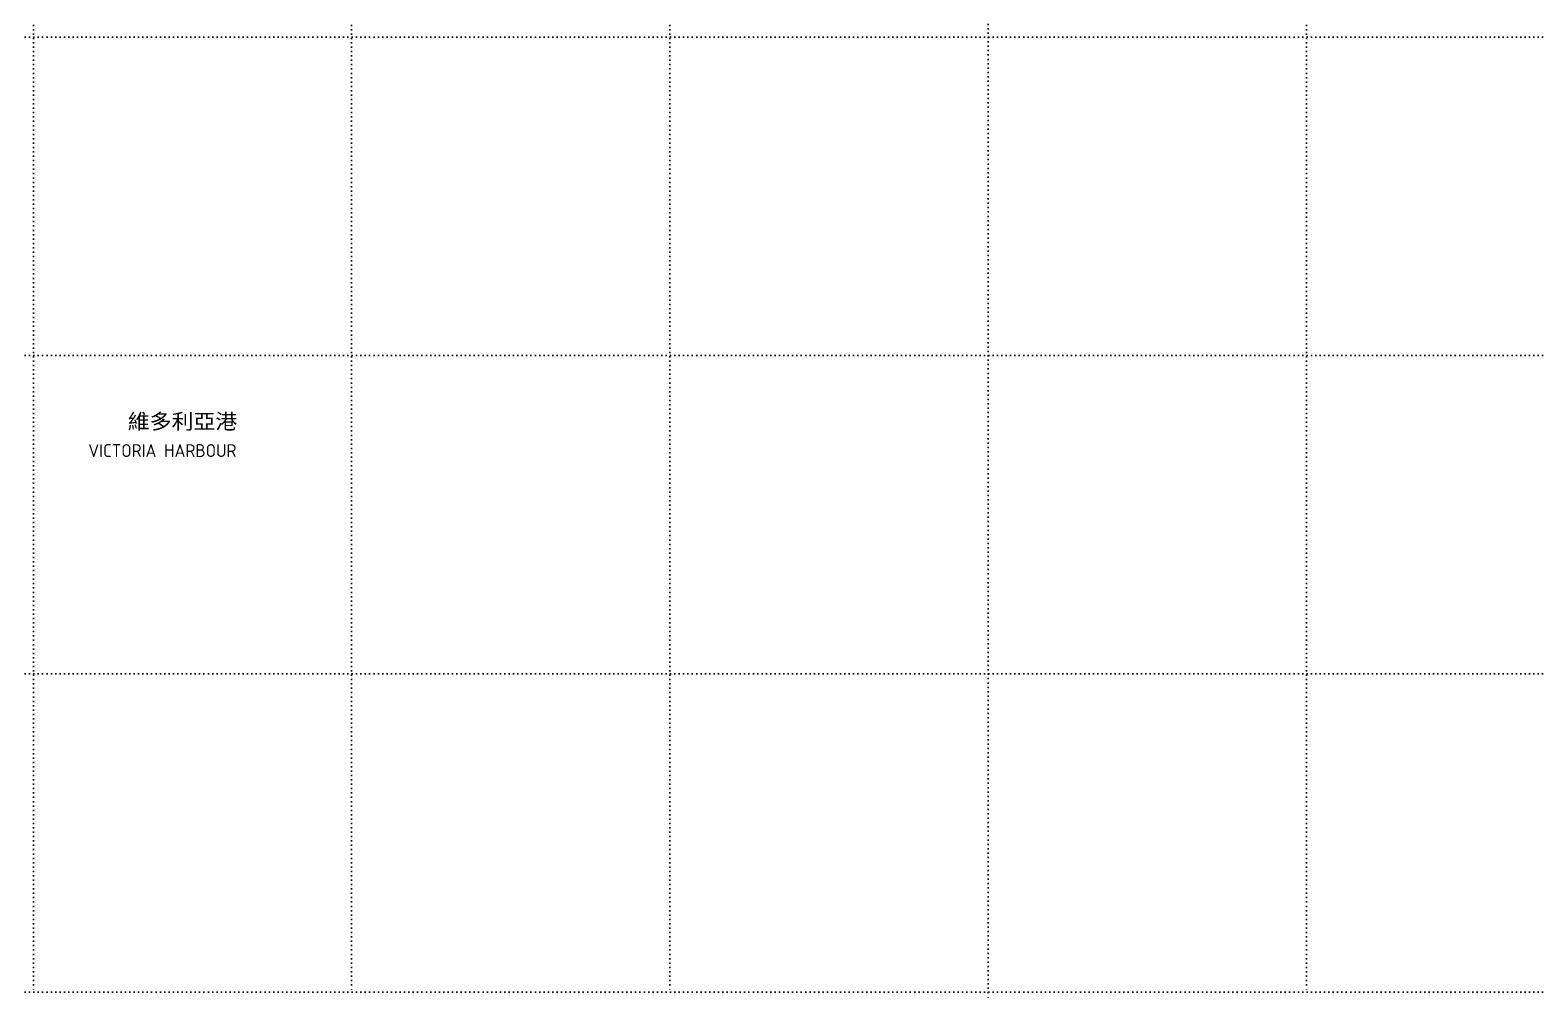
# Model space of a CAD drawing. Header units: millimetres. Extents: x 833600 to 836188, y 817398 to 820116.
# Drawn here: x 834099 to 834572.1, y 817397.5 to 817702.2 of the extents above; entities that cross this region are included whole.
import ezdxf

# ---------------------------------------------------------------- set-up
doc = ezdxf.new("R2010")
doc.units = ezdxf.units.MM
doc.linetypes.add('DOT', pattern=[6.35, 0, -6.35])
doc.layers.add('01-basemap', color=8, linetype='Continuous', lineweight=15)
doc.layers.add('01-Grid', color=7, linetype='DOT', lineweight=25)
doc.styles.add('HK_ENG_11', font='HK_ENG.ttf')
doc.styles.add('SMO_Hei_W3', font='smo_hei_w3.ttf')

msp = doc.modelspace()

# ---------------------------------------------------------------- linework, layer by layer
at = {"layer": '01-Grid', "ltscale": 0.2}
for p, q in [((834100, 818701.02), (834100, 817400)), ((834200, 818701.02), (834200, 817400)), ((834300, 818701.02), (834300, 817400)), ((834400, 818698.57), (834400, 817397.54)), ((834500, 818701.02), (834500, 817400)), ((836188.05, 817700), (833600, 817700)), ((836188.05, 817600), (833600, 817600)), ((836188.05, 817500), (833600, 817500)), ((836188.05, 817400), (833600, 817400))]:
    msp.add_line(p, q, dxfattribs=at)

# ---------------------------------------------------------------- texts
at = {"layer": '01-basemap'}
for s, height, style, width, p in [('維多利亞港', 4.8, 'SMO_Hei_W3', 1.05, (834129.67, 817576.85)), ('VICTORIA HARBOUR', 4.05, 'HK_ENG_11', 1.1, (834117.25, 817568.06))]:
    msp.add_text(s, height=height, dxfattribs=dict(at, style=style, width=width)).set_placement(p)

doc.saveas('drawing.dxf')
